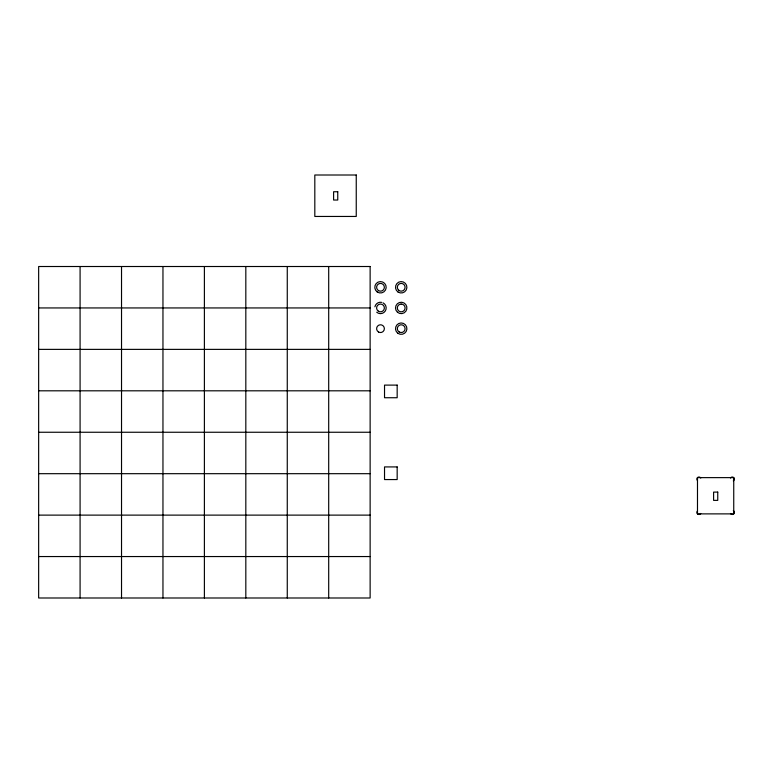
<?xml version="1.0" encoding="UTF-8"?>
<svg xmlns="http://www.w3.org/2000/svg" width="773" height="773" viewBox="0 0 773 773"><rect width="100%" height="100%" fill="white"/><g stroke="black" fill="none" stroke-linecap="round" stroke-linejoin="round"><path stroke-width="1.16" d="M38.65 307.944L370.132 307.944M38.65 349.377L370.132 349.377M38.65 390.809L370.132 390.809M38.65 432.252L370.132 432.252M38.65 473.685L370.132 473.685M38.65 515.118L370.132 515.118M38.65 556.55L370.132 556.55M328.699 266.511L328.699 597.993M287.266 266.511L287.266 597.993M245.824 266.511L245.824 597.993M204.391 266.511L204.391 597.993M162.958 266.511L162.958 597.993M121.525 266.511L121.525 597.993M80.083 266.511L80.083 597.993M733.316 510.624A2.068 2.068 0 0 1 733.741 513.881L697.488 513.881L697.488 477.627L733.741 477.627L733.741 513.881A2.068 2.068 0 0 1 730.485 513.456M697.488 480.555A2.068 2.068 0 0 1 697.69 477.443A2.068 2.068 0 0 1 700.744 478.052M730.485 478.052A2.068 2.068 0 0 1 733.741 477.627A2.068 2.068 0 0 1 733.316 480.883M700.744 513.456A2.068 2.068 0 0 1 697.69 514.064A2.068 2.068 0 0 1 697.488 510.953M383.022 302.842A5.701 5.701 0 0 1 385.205 311.123A5.701 5.701 0 0 1 376.712 312.215M374.905 306.813A5.701 5.701 0 0 1 381.62 302.359M401.119 304.06L400.114 304.214A3.884 3.884 0 0 0 398.53 310.756L399.341 311.355A3.884 3.884 0 0 0 404.984 308.862A3.884 3.884 0 0 0 401.119 304.06M356.247 175.007L314.814 175.007L314.814 216.45L356.247 216.45L356.247 175.007M337.753 191.743L333.607 191.743L333.607 200.033L337.753 200.033L337.753 191.743M370.132 266.511L38.65 266.511L38.65 597.993L370.132 597.993L370.132 266.511M397.167 385.109L384.529 385.109L384.529 397.737L397.167 397.737L397.167 385.109M397.167 466.921L384.529 466.921L384.529 479.56L397.167 479.56L397.167 466.921M717.75 492.101L713.605 492.101L713.605 500.382L717.75 500.382L717.75 492.101M398.733 290.271A3.884 3.884 0 0 0 405.042 287.933A3.884 3.884 0 0 0 399.863 283.643A3.884 3.884 0 0 0 398.733 290.271M377.224 291.952A5.701 5.701 0 0 0 386.162 287.778A5.701 5.701 0 0 0 378.074 282.126A5.701 5.701 0 0 0 377.224 291.952M378.548 290.648A3.884 3.884 0 0 0 384.374 287.285A3.884 3.884 0 0 0 378.548 283.923A3.884 3.884 0 0 0 378.548 290.648M399.264 332.023A3.884 3.884 0 0 0 405.091 328.66A3.884 3.884 0 0 0 399.264 325.298A3.884 3.884 0 0 0 399.264 332.023M397.95 333.337A5.701 5.701 0 0 0 406.888 329.143A5.701 5.701 0 0 0 398.791 323.501A5.701 5.701 0 0 0 397.95 333.337M397.467 312.244A5.701 5.701 0 0 0 406.801 309.036A5.701 5.701 0 0 0 399.361 302.552A5.701 5.701 0 0 0 397.467 312.244M398.008 292.001A5.701 5.701 0 0 0 406.888 287.701A5.701 5.701 0 0 0 398.733 282.155A5.701 5.701 0 0 0 398.008 292.001M378.548 332.023A3.884 3.884 0 0 0 384.374 328.66A3.884 3.884 0 0 0 378.548 325.298A3.884 3.884 0 0 0 378.548 332.023M378.306 311.161A3.884 3.884 0 0 0 384.365 308.224A3.884 3.884 0 0 0 378.789 304.446A3.884 3.884 0 0 0 378.306 311.161"/></g></svg>
